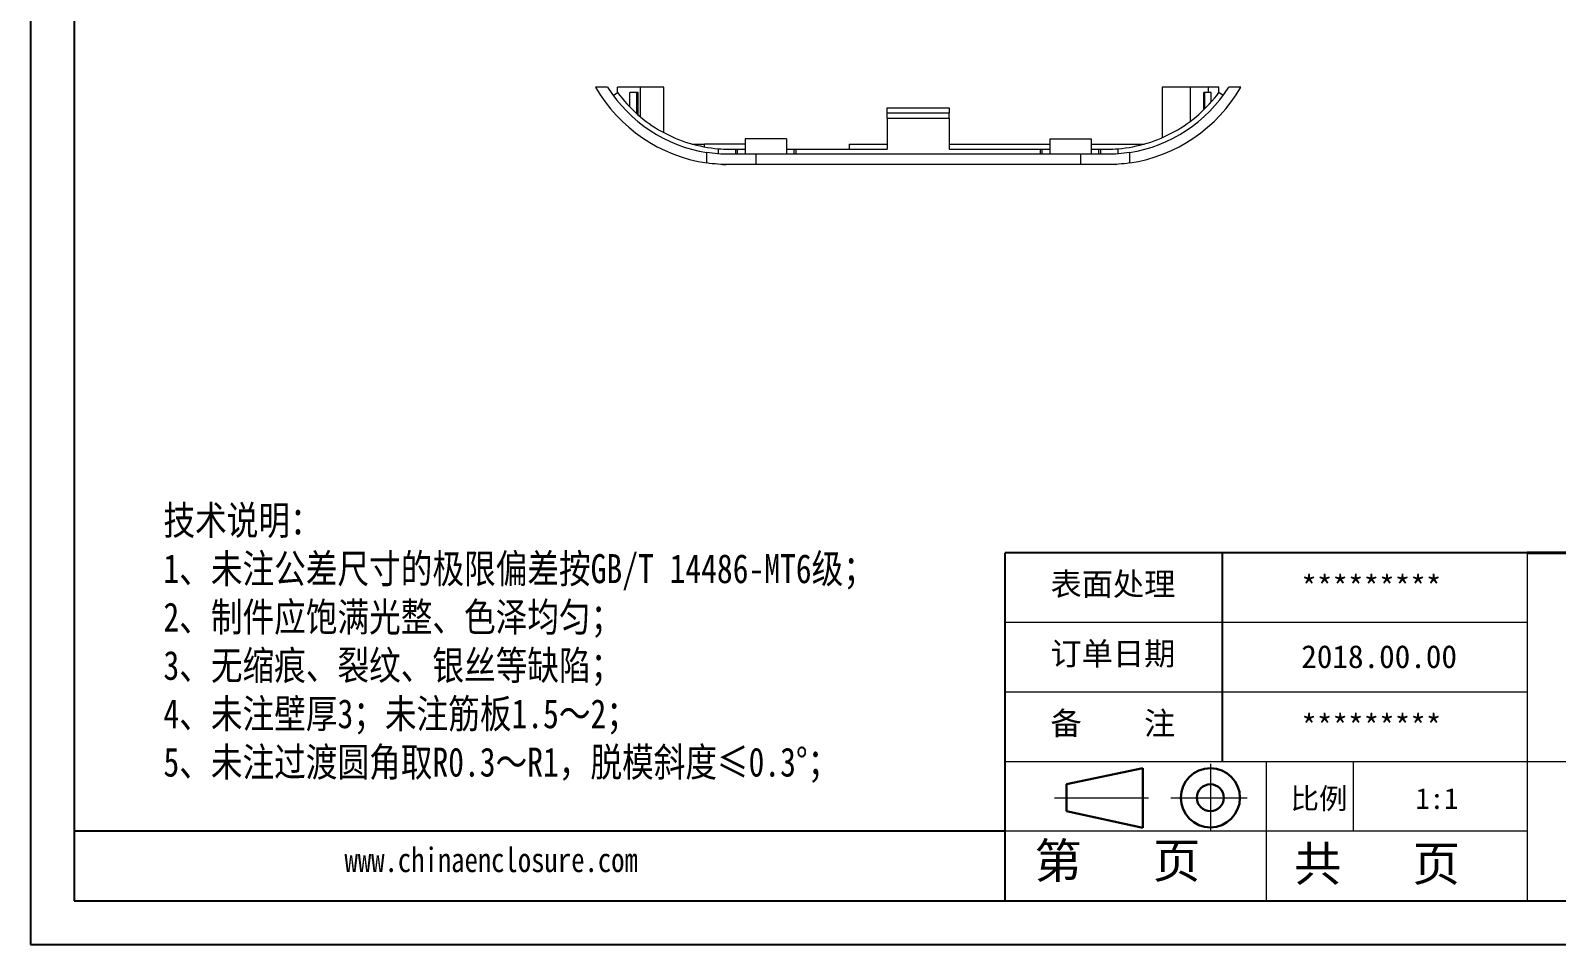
# Model space of a CAD drawing. Header units: inches. Extents: x 1582 to 2189, y 327 to 504.
# Drawn here: x 1852.2 to 2000, y 326.9 to 415.4 of the extents above; entities that cross this region are included whole.
import ezdxf

# ---------------------------------------------------------------- set-up
doc = ezdxf.new("R2010")
doc.units = ezdxf.units.IN
doc.header["$LTSCALE"] = 15
doc.linetypes.add('CENTER2', pattern=[28.575, 19.05, -3.175, 3.175, -3.175])
doc.layers.add('文字', color=81, linetype='Continuous')
for name, color, linetype, lineweight in [('粗实线', 7, 'Continuous', 30), ('细实线', 3, 'Continuous', 9), ('细点划线', 2, 'CENTER2', 9)]:
    doc.layers.add(name, color=color, linetype=linetype, lineweight=lineweight)
doc.styles.get("Standard").update_dxf_attribs({"font": 'txt', "bigfont": 'gbcbig.shx'})
doc.styles.add('宋体', font='', dxfattribs={"width": 0.8, "height": 3.5})
doc.styles.get('宋体').set_extended_font_data('SimSun')

msp = doc.modelspace()

# ---------------------------------------------------------------- linework, layer by layer
for p, q in [((1852.22, 503.888), (1852.22, 326.907)), ((1856.434, 499.674), (1856.434, 331.121)), ((1997.175, 364.832), (1946.61, 364.832)), ((1946.61, 331.121), (1946.61, 364.832)), ((1967.679, 344.605), (1967.679, 364.832)), ((1946.61, 337.863), (1856.434, 337.863)), ((1856.434, 331.121), (2098.307, 331.121)), ((1852.22, 326.907), (2102.521, 326.907))]:
    msp.add_line(p, q)
at = {"color": 7, "linetype": 'Continuous', "lineweight": 15}
for p, q in [((1908.11, 409.911), (1906.942, 409.911)), ((1908.662, 409.106), (1909.064, 409.402)), ((1909.064, 409.402), (1909.064, 409.911)), ((1911.308, 409.911), (1909.064, 409.911)), ((1910.252, 408.001), (1910.252, 409.411)), ((1910.952, 409.411), (1910.252, 409.411)), ((1910.952, 407.33), (1910.952, 409.411)), ((1911.059, 409.411), (1910.952, 409.411)), ((1911.059, 407.236), (1911.059, 409.411)), ((1911.308, 407.024), (1911.308, 409.911)), ((1913.564, 409.911), (1911.308, 409.911)), ((1913.564, 405.51), (1913.564, 409.911)), ((1961.819, 409.911), (1961.819, 405.026)), ((1964.569, 409.911), (1961.819, 409.911)), ((1966.319, 409.911), (1964.569, 409.911)), ((1965.86, 407.73), (1965.86, 409.411)), ((1965.965, 409.411), (1965.86, 409.411)), ((1965.965, 407.833), (1965.965, 409.411)), ((1966.562, 409.411), (1965.965, 409.411)), ((1967.319, 409.911), (1966.319, 409.911)), ((1966.319, 409.411), (1966.319, 409.911)), ((1966.562, 408.465), (1966.562, 409.411)), ((1967.319, 409.402), (1967.319, 409.911)), ((1967.721, 409.106), (1967.319, 409.402)), ((1969.442, 409.911), (1968.273, 409.911)), ((1935.192, 407.911), (1941.192, 407.911)), ((1935.192, 407.411), (1935.192, 407.911)), ((1941.192, 407.911), (1941.192, 407.411)), ((1941.192, 407.411), (1935.192, 407.411)), ((1935.192, 406.911), (1935.192, 407.411)), ((1935.192, 406.911), (1941.192, 406.911)), ((1935.192, 406.911), (1935.192, 403.911)), ((1941.192, 406.911), (1941.192, 407.411)), ((1941.192, 406.911), (1941.192, 403.911)), ((1916.292, 404.411), (1917.492, 404.411)), ((1917.492, 404.133), (1917.492, 404.411)), ((1921.442, 404.411), (1917.492, 404.411)), ((1917.711, 402.576), (1917.711, 403.588)), ((1920.518, 403.911), (1920.692, 403.911)), ((1920.692, 403.411), (1920.692, 403.911)), ((1920.692, 403.911), (1921.442, 403.911)), ((1925.442, 404.911), (1921.442, 404.911)), ((1921.442, 404.911), (1921.442, 403.411)), ((1925.442, 404.911), (1925.442, 403.411)), ((1925.442, 403.911), (1926.192, 403.911)), ((1926.192, 403.411), (1926.192, 403.911)), ((1926.192, 403.911), (1926.368, 403.911)), ((1926.368, 403.411), (1926.368, 403.911)), ((1926.368, 403.911), (1935.192, 403.911)), ((1931.492, 404.411), (1935.192, 404.411)), ((1931.492, 404.411), (1931.492, 403.911)), ((1941.192, 404.411), (1950.942, 404.411)), ((1941.192, 403.911), (1950.015, 403.911)), ((1950.015, 403.911), (1950.015, 403.411)), ((1950.015, 403.911), (1950.192, 403.911)), ((1950.192, 403.411), (1950.192, 403.911)), ((1950.192, 403.911), (1950.942, 403.911)), ((1950.942, 404.911), (1950.942, 403.411)), ((1950.942, 404.911), (1954.942, 404.911)), ((1954.942, 404.911), (1954.942, 403.411)), ((1954.942, 404.411), (1960.091, 404.411)), ((1954.942, 403.911), (1955.692, 403.911)), ((1955.692, 403.411), (1955.692, 403.911)), ((1955.692, 403.911), (1955.865, 403.911)), ((1958.672, 403.588), (1958.672, 402.576)), ((1919.234, 402.437), (1919.579, 402.415)), ((1922.455, 403.411), (1919.932, 403.411)), ((1922.455, 402.411), (1919.932, 402.411)), ((1922.455, 403.411), (1922.455, 402.411)), ((1953.928, 403.411), (1922.455, 403.411)), ((1953.928, 402.411), (1922.455, 402.411)), ((1953.928, 402.411), (1953.928, 403.411)), ((1956.451, 403.411), (1953.928, 403.411)), ((1956.451, 402.411), (1953.928, 402.411)), ((1957.31, 402.436), (1957.427, 402.449))]:
    msp.add_line(p, q, dxfattribs=at)
at = {"color": 8, "linetype": 'Continuous', "lineweight": 15}
msp.add_line((1964.569, 406.653), (1964.569, 409.911), dxfattribs=at)
at = {"color": 7, "linetype": 'Continuous', "lineweight": 15}
for centre, radius, start, end in [((1919.932, 417.411), 15, 210, 261.48548), ((1919.932, 417.411), 14, 212.39237, 260.87228), ((1956.451, 417.411), 15, 278.51452, 330), ((1956.451, 417.411), 14, 279.12772, 327.60763)]:
    msp.add_arc(centre, radius, start, end, dxfattribs=at)
for points, knots in [([(1909.064, 409.402), (1909.635, 408.628), (1910.288, 407.915), (1911.732, 406.643), (1912.522, 406.085), (1914.203, 405.149), (1915.094, 404.771), (1916.935, 404.213), (1917.885, 404.033), (1918.844, 403.955)], [0, 0, 0, 0, 0.25, 0.25, 0.5, 0.5, 0.75, 0.75, 1, 1, 1, 1]), ([(1957.539, 403.955), (1958.498, 404.033), (1959.448, 404.213), (1961.289, 404.771), (1962.18, 405.149), (1963.861, 406.085), (1964.651, 406.643), (1966.095, 407.915), (1966.748, 408.628), (1967.319, 409.402)], [0, 0, 0, 0, 0.25, 0.25, 0.5, 0.5, 0.75, 0.75, 1, 1, 1, 1]), ([(1918.867, 403.452), (1918.863, 403.535), (1918.859, 403.619), (1918.856, 403.702), (1918.855, 403.724), (1918.854, 403.746), (1918.853, 403.768), (1918.851, 403.81), (1918.849, 403.852), (1918.847, 403.895), (1918.846, 403.915), (1918.845, 403.935), (1918.844, 403.955)], [0, 0, 0, 0, 0.00025074761, 0.00025074761, 0.00025074761, 0.00031665171, 0.00031665171, 0.00031665171, 0.00044405495, 0.00044405495, 0.00044405495, 0.00050461847, 0.00050461847, 0.00050461847, 0.00050461847]), ([(1920.518, 403.411), (1920.518, 403.566), (1920.518, 403.72), (1920.518, 403.875), (1920.518, 403.887), (1920.518, 403.899), (1920.518, 403.911)], [0.00020563254, 0.00020563254, 0.00020563254, 0.00020563254, 0.00066943818, 0.00066943818, 0.00066943818, 0.00070564233, 0.00070564233, 0.00070564233, 0.00070564233]), ([(1957.539, 403.955), (1957.538, 403.935), (1957.537, 403.915), (1957.536, 403.895), (1957.534, 403.852), (1957.532, 403.81), (1957.53, 403.768), (1957.528, 403.719), (1957.526, 403.67), (1957.524, 403.621), (1957.522, 403.573), (1957.519, 403.524), (1957.517, 403.475), (1957.517, 403.467), (1957.517, 403.46), (1957.516, 403.452)], [0, 0, 0, 0, 0.00006056357, 0.00006056357, 0.00006056357, 0.00018796691, 0.00018796691, 0.00018796691, 0.00033461259, 0.00033461259, 0.00033461259, 0.00048111751, 0.00048111751, 0.00048111751, 0.00050461879, 0.00050461879, 0.00050461879, 0.00050461879])]:
    msp.add_open_spline(points, degree=3, knots=knots, dxfattribs=at)
for points in [[(1919.932, 403.411), (1919.152, 403.411), (1918.413, 403.476), (1917.711, 403.588)], [(1918.844, 403.955), (1919.162, 403.929), (1919.493, 403.914), (1919.835, 403.911)], [(1919.835, 403.911), (1919.868, 403.911), (1919.9, 403.911), (1919.932, 403.911)], [(1919.932, 403.911), (1920.126, 403.911), (1920.322, 403.911), (1920.518, 403.911)], [(1955.865, 403.411), (1955.865, 403.578), (1955.865, 403.744), (1955.865, 403.911)], [(1955.865, 403.911), (1956.061, 403.911), (1956.257, 403.911), (1956.451, 403.911)], [(1956.451, 403.911), (1956.483, 403.911), (1956.516, 403.911), (1956.548, 403.911)], [(1958.672, 403.588), (1957.97, 403.476), (1957.231, 403.411), (1956.451, 403.411)], [(1956.548, 403.911), (1956.89, 403.914), (1957.221, 403.929), (1957.539, 403.955)], [(1919.932, 402.411), (1919.153, 402.411), (1918.413, 402.471), (1917.711, 402.576)], [(1958.672, 402.576), (1957.97, 402.471), (1957.23, 402.411), (1956.451, 402.411)]]:
    msp.add_open_spline(points, degree=3, dxfattribs=at)
at = {"layer": '粗实线', "color": 7, "lineweight": 40}
msp.add_line((2098.307, 364.832), (1997.175, 364.832), dxfattribs=at)
at = {"layer": '粗实线', "color": 7}
for p, q in [((1959.935, 343.975), (1952.568, 342.413)), ((1959.935, 343.975), (1959.935, 338.201)), ((1952.568, 342.413), (1952.568, 339.808)), ((1952.568, 339.808), (1959.935, 338.201))]:
    msp.add_line(p, q, dxfattribs=at)
for radius in [2.864, 1.303]:
    msp.add_circle((1966.491, 341.111), radius, dxfattribs=at)
at = {"layer": '细实线', "color": 7}
for p, q in [((1997.175, 364.832), (1997.175, 331.121)), ((1997.175, 358.09), (1946.61, 358.09)), ((1997.175, 351.348), (1946.61, 351.348)), ((2098.307, 344.605), (1946.61, 344.605)), ((1971.893, 344.605), (1971.893, 331.121)), ((1980.32, 344.605), (1980.32, 337.863)), ((1997.175, 337.863), (1946.61, 337.863))]:
    msp.add_line(p, q, dxfattribs=at)
at = {"layer": '细点划线', "color": 7}
for p, q in [((1966.491, 344.408), (1966.491, 337.863)), ((1951.393, 341.111), (1960.499, 341.111)), ((1962.661, 341.111), (1970.063, 341.111))]:
    msp.add_line(p, q, dxfattribs=at)

# ---------------------------------------------------------------- texts
at = {"char_height": 2.21726, "width": 1260.17917, "attachment_point": 1}
for s, insert in [('{\\fSimHei|b0|i0|c134|p49;表面处理}', (1951.007, 362.918)), ('{\\fSimHei|b0|i0|c134|p49;*********}', (1975.292, 362.633)), ('{\\fSimHei|b0|i0|c134|p49;订单日期}', (1951.007, 356.176)), ('{\\fSimHei|b0|i0|c134|p49;2018.00.00}', (1975.292, 355.891)), ('{\\fSimHei|b0|i0|c134|p49;备    注}', (1951.007, 349.434)), ('{\\fSimHei|b0|i0|c134|p49;*********}', (1975.292, 349.149))]:
    msp.add_mtext(s, dxfattribs=dict(at, insert=insert))
at = {"layer": '文字', "color": 0, "attachment_point": 1, "style": '宋体'}
for s, insert, char_height, width in [('{\\H1.111x;技术说明：\\P1、未注公差尺寸的极限偏差按GB/T 14486-MT6级；\\P2、制件应饱满光整、色泽均匀；\\P3、无缩痕、裂纹、银丝等缺陷；\\P4、未注壁厚3；未注筋板1.5～2；\\P5、未注过渡圆角取R0.3～R1，脱模斜度≤0.3%%D；}', (1865.094, 369.384), 2.52829, 89.1334), ('www.chinaenclosure.com', (1882.629, 336.289), 2.37322, 41.69527)]:
    msp.add_mtext(s, dxfattribs=dict(at, insert=insert, char_height=char_height, width=width))
at = {"layer": '细实线', "color": 7, "attachment_point": 1}
for s, insert, char_height, width in [('{\\fSimSun|b0|i0|c134|p54;比例}', (1974.252, 342.052), 2.02263, 8.87873), ('{\\fSimSun|b0|i0|c134|p54;1:1}', (1986.367, 342.052), 2.02263, 8.87873), ('{\\fSimSun|b0|i0|c134|p54;第   页}', (1949.446, 336.705), 3.37106, 25.28292), ('{\\fSimSun|b0|i0|c134|p54; 共   页}', (1972.305, 336.418), 3.37106, 25.28292)]:
    msp.add_mtext(s, dxfattribs=dict(at, insert=insert, char_height=char_height, width=width))

doc.saveas('drawing.dxf')
